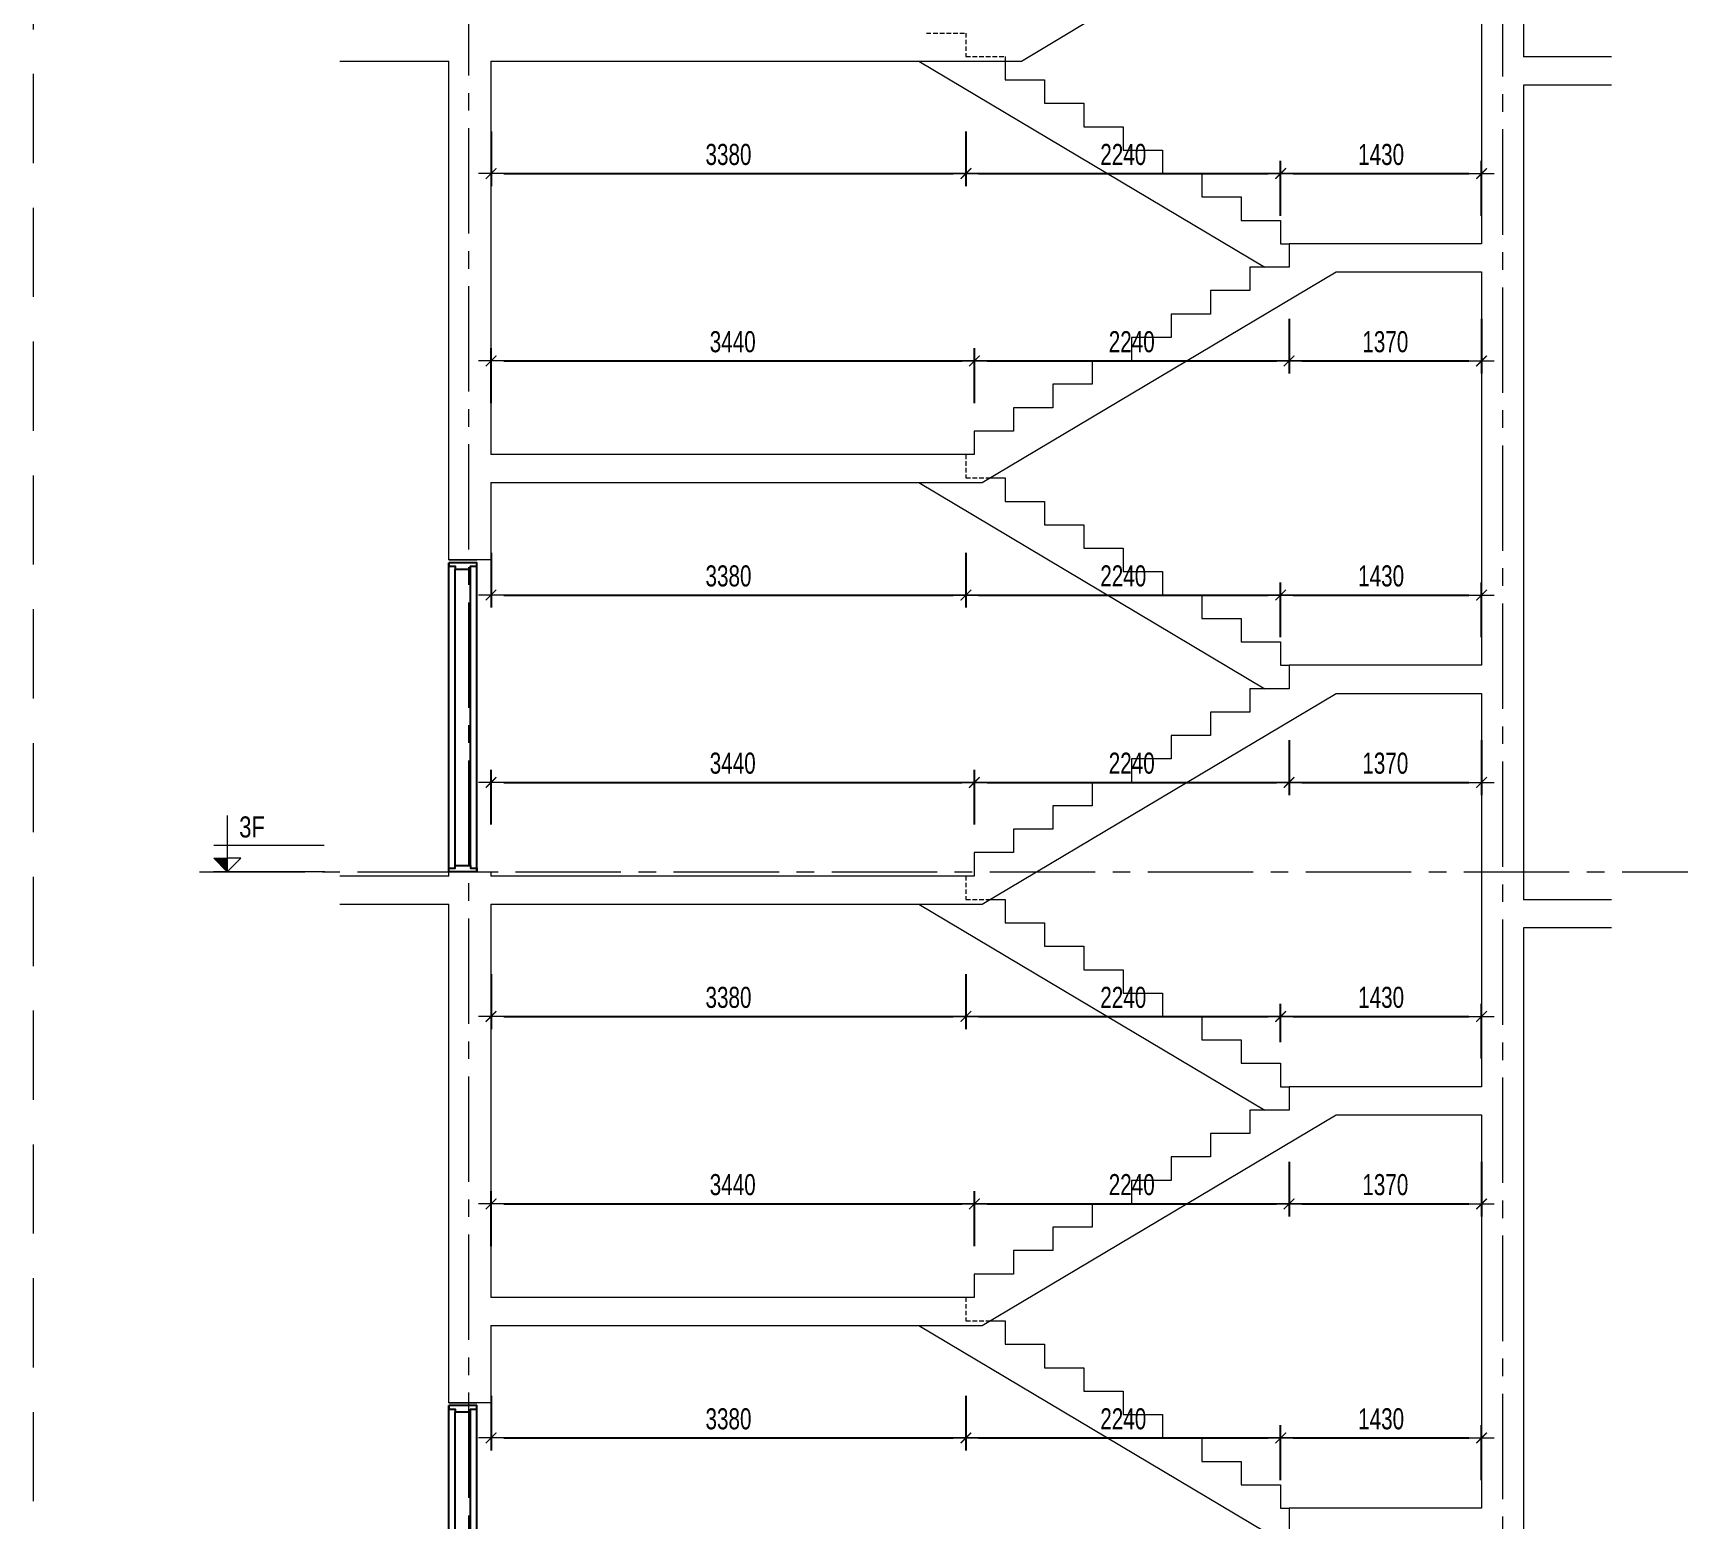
# Model space of a CAD drawing. Header units: millimetres. Extents: x -179076 to 254975, y -18667 to 296191.
# Drawn here: x 24926 to 36704, y 177139 to 187723 of the extents above; entities that cross this region are included whole.
import ezdxf

# ---------------------------------------------------------------- set-up
doc = ezdxf.new("R2010")
doc.units = ezdxf.units.MM
doc.linetypes.add('CENTER2', pattern=[1.125, 0.75, -0.125, 0.125, -0.125])
doc.linetypes.add('HIDDEN2', pattern=[4.7625, 3.175, -1.5875])
doc.layers.get('Defpoints').update_dxf_attribs({"color": 151, "lineweight": 9})
doc.layers.add('A-DOOR', color=4, linetype='Continuous')
doc.layers.add('DOOR', color=4, linetype='Continuous')
for name, color, linetype, lineweight in [('NDC_S_ANNO', 7, 'Continuous', 20), ('NDC_S_AXIS', 5, 'CENTER2', 13), ('NDC_S_CONTINUOUS', 3, 'Continuous', 20), ('NDC_S_DIM', 1, 'Continuous', 15), ('NDC_S_HIDDEN', 8, 'HIDDEN2', 13), ('NDC_S_SLAB', 2, 'Continuous', 20), ('NDC_S_TEXT SYMBOL', 7, 'Continuous', 20), ('NDC_S_VN TEXT', 7, 'Continuous', 20)]:
    doc.layers.add(name, color=color, linetype=linetype, lineweight=lineweight)
doc.styles.add('NDC_ANNO', font='', dxfattribs={"width": 0.8})
doc.styles.add('NDC_DIM', font='', dxfattribs={"width": 0.75})
doc.styles.get('NDC_ANNO').set_extended_font_data('Dotum')
doc.styles.get('NDC_DIM').set_extended_font_data('Dotum')
doc.dimstyles.new('NDC_dim_60', dxfattribs={"dimscale": 60, "dimtxt": 2.5, "dimasz": 1.5, "dimexe": 1.5, "dimexo": 2.5, "dimgap": 1, "dimtad": 1, "dimdec": 0, "dimzin": 0, "dimdsep": 46, "dimtxsty": 'NDC_DIM', "dimblk": 'DIMMARK', "dimcen": 0.09, "dimdle": 1.2, "dimclrd": 1, "dimclre": 1, "dimclrt": 3, "dimadec": 0, "dimazin": 0, "dimtfac": 1, "dimtdec": 0, "dimtix": 1, "dimtofl": 0, "dimtmove": 0, "dimatfit": 3, "dimfxl": 5, "dimfxlon": 1, "dimtolj": 1, "dimtzin": 0, "dimarcsym": 0})

# ---------------------------------------------------------------- blocks, each defined once
blk = doc.blocks.new('X-SECTION-2$0$X-SEC-DOO2')
at = {"layer": 'A-DOOR'}
for p, q in [((41976, 101972), (41976, 104172)), ((42021, 102017), (42021, 104127)), ((42131, 102017), (42131, 104127)), ((42176, 101972), (42176, 104172))]:
    blk.add_line(p, q, dxfattribs=at)
for points in [[(41976, 104172), (41976, 104147), (42021, 104147), (42021, 104127), (42131, 104127), (42131, 104147), (42176, 104147), (42176, 104172)], [(41976, 101972), (41976, 101997), (42021, 101997), (42021, 102017), (42131, 102017), (42131, 101997), (42176, 101997), (42176, 101972)]]:
    blk.add_lwpolyline(points, close=True, dxfattribs=at)
at = {"layer": 'Defpoints'}
blk.add_line((41976, 104192), (42176, 104192), dxfattribs=at)
blk = doc.blocks.new('kata_block_CT')
at = {"layer": 'NDC_S_ANNO'}
blk.add_hatch(color=3, dxfattribs=at).paths.add_polyline_path([(0, 1.6), (-1.61, 1.6), (0, 0)])
at = {"layer": 'NDC_S_ANNO', "ltscale": 50}
h = blk.add_hatch(dxfattribs=at)
h.set_pattern_fill('ANSI31', color=256, scale=1.406, style=0)
h.paths.add_polyline_path([(0, 1.6), (0, 0), (1.61, 1.6)])
for p, q in [((-1.59, 3.14), (11.47, 3.14)), ((11.56, 0), (-1.64, 0))]:
    blk.add_line(p, q, dxfattribs=at)
for points in [[(0, 6.69), (0, 0)], [(0, 0), (-1.61, 1.6), (0, 1.6)], [(0, 0), (1.61, 1.6), (0, 1.6)]]:
    blk.add_lwpolyline(points, dxfattribs=at)
at = {"layer": 'NDC_S_ANNO', "color": 8, "ltscale": 50}
blk.add_lwpolyline([(0, 0), (-1.61, 1.6), (0, 1.6)], dxfattribs=at)
at = {"layer": 'NDC_S_TEXT SYMBOL', "color": 3, "style": 'NDC_ANNO', "width": 0.8}
blk.add_attdef('CT', (1.41, 4.07), '', height=2.5, dxfattribs=at)
blk = doc.blocks.new('DIMMARK')
at = {"layer": 'NDC_S_DIM', "color": 1}
blk.add_line((-1.5, 0), (1, 0), dxfattribs=at)
at = {"layer": 'NDC_S_DIM', "color": 2, "const_width": 0.1}
blk.add_lwpolyline([(-0.42, -0.42), (0.42, 0.42)], dxfattribs=at)
blk = doc.blocks.new('*D2239')
at = {"layer": 'Defpoints', "color": 0, "transparency": 16777216}
for p in [(28185, 178723), (31565, 178723), (31565, 177723)]:
    blk.add_point(p, dxfattribs=at)
at = {"layer": 'NDC_S_DIM', "color": 1, "lineweight": -2, "transparency": 16777216}
for p, q in [((28185, 178023), (28185, 177633)), ((31565, 178023), (31565, 177633)), ((28275, 177723), (31475, 177723))]:
    blk.add_line(p, q, dxfattribs=at)
at = {"layer": 'NDC_S_DIM', "color": 1, "lineweight": -2, "transparency": 16777216, "xscale": 90, "yscale": 90, "zscale": 90, "rotation": 180}
blk.add_blockref('DIMMARK', (28185, 177723), dxfattribs=at)
at = {"layer": 'NDC_S_DIM', "color": 1, "lineweight": -2, "transparency": 16777216, "xscale": 90, "yscale": 90, "zscale": 90}
blk.add_blockref('DIMMARK', (31565, 177723), dxfattribs=at)
at = {"layer": 'NDC_S_DIM', "color": 3, "transparency": 16777216, "insert": (29875, 177858), "char_height": 150, "attachment_point": 5, "style": 'NDC_DIM'}
blk.add_mtext('\\A1;3380', dxfattribs=at)
blk = doc.blocks.new('*D2240')
at = {"layer": 'Defpoints', "color": 0, "transparency": 16777216}
for p in [(31565, 178723), (33805, 177723), (33805, 177223)]:
    blk.add_point(p, dxfattribs=at)
at = {"layer": 'NDC_S_DIM', "color": 1, "lineweight": -2, "transparency": 16777216}
for p, q in [((31565, 178023), (31565, 177633)), ((33805, 177423), (33805, 177813)), ((31655, 177723), (33715, 177723))]:
    blk.add_line(p, q, dxfattribs=at)
at = {"layer": 'NDC_S_DIM', "color": 1, "lineweight": -2, "transparency": 16777216, "xscale": 90, "yscale": 90, "zscale": 90, "rotation": 180}
blk.add_blockref('DIMMARK', (31565, 177723), dxfattribs=at)
at = {"layer": 'NDC_S_DIM', "color": 1, "lineweight": -2, "transparency": 16777216, "xscale": 90, "yscale": 90, "zscale": 90}
blk.add_blockref('DIMMARK', (33805, 177723), dxfattribs=at)
at = {"layer": 'NDC_S_DIM', "color": 3, "transparency": 16777216, "insert": (32685, 177858), "char_height": 150, "attachment_point": 5, "style": 'NDC_DIM'}
blk.add_mtext('\\A1;2240', dxfattribs=at)
blk = doc.blocks.new('*D2241')
at = {"layer": 'Defpoints', "color": 0, "transparency": 16777216}
for p in [(35235, 177723), (33805, 177223), (35235, 177223)]:
    blk.add_point(p, dxfattribs=at)
at = {"layer": 'NDC_S_DIM', "color": 1, "lineweight": -2, "transparency": 16777216}
for p, q in [((33805, 177423), (33805, 177813)), ((35235, 177423), (35235, 177813)), ((33895, 177723), (35145, 177723))]:
    blk.add_line(p, q, dxfattribs=at)
at = {"layer": 'NDC_S_DIM', "color": 1, "lineweight": -2, "transparency": 16777216, "xscale": 90, "yscale": 90, "zscale": 90, "rotation": 180}
blk.add_blockref('DIMMARK', (33805, 177723), dxfattribs=at)
at = {"layer": 'NDC_S_DIM', "color": 1, "lineweight": -2, "transparency": 16777216, "xscale": 90, "yscale": 90, "zscale": 90}
blk.add_blockref('DIMMARK', (35235, 177723), dxfattribs=at)
at = {"layer": 'NDC_S_DIM', "color": 3, "transparency": 16777216, "insert": (34520, 177858), "char_height": 150, "attachment_point": 5, "style": 'NDC_DIM'}
blk.add_mtext('\\A1;1430', dxfattribs=at)
blk = doc.blocks.new('*D2190')
at = {"layer": 'Defpoints', "color": 0, "transparency": 16777216}
for p in [(31625, 179389), (28185, 178723), (31625, 178723)]:
    blk.add_point(p, dxfattribs=at)
at = {"layer": 'NDC_S_DIM', "color": 1, "lineweight": -2, "transparency": 16777216}
for p, q in [((28185, 179089), (28185, 179479)), ((28275, 179389), (31535, 179389)), ((31625, 179089), (31625, 179479))]:
    blk.add_line(p, q, dxfattribs=at)
at = {"layer": 'NDC_S_DIM', "color": 1, "lineweight": -2, "transparency": 16777216, "xscale": 90, "yscale": 90, "zscale": 90, "rotation": 180}
blk.add_blockref('DIMMARK', (28185, 179389), dxfattribs=at)
at = {"layer": 'NDC_S_DIM', "color": 1, "lineweight": -2, "transparency": 16777216, "xscale": 90, "yscale": 90, "zscale": 90}
blk.add_blockref('DIMMARK', (31625, 179389), dxfattribs=at)
at = {"layer": 'NDC_S_DIM', "color": 3, "transparency": 16777216, "insert": (29905, 179525), "char_height": 150, "attachment_point": 5, "style": 'NDC_DIM'}
blk.add_mtext('\\A1;3440', dxfattribs=at)
blk = doc.blocks.new('*D2191')
at = {"layer": 'Defpoints', "color": 0, "transparency": 16777216}
for p in [(33865, 180056), (33865, 179389), (31625, 178723)]:
    blk.add_point(p, dxfattribs=at)
at = {"layer": 'NDC_S_DIM', "color": 1, "lineweight": -2, "transparency": 16777216}
for p, q in [((33865, 179689), (33865, 179299)), ((31625, 179089), (31625, 179479)), ((31715, 179389), (33775, 179389))]:
    blk.add_line(p, q, dxfattribs=at)
at = {"layer": 'NDC_S_DIM', "color": 1, "lineweight": -2, "transparency": 16777216, "xscale": 90, "yscale": 90, "zscale": 90, "rotation": 180}
blk.add_blockref('DIMMARK', (31625, 179389), dxfattribs=at)
at = {"layer": 'NDC_S_DIM', "color": 1, "lineweight": -2, "transparency": 16777216, "xscale": 90, "yscale": 90, "zscale": 90}
blk.add_blockref('DIMMARK', (33865, 179389), dxfattribs=at)
at = {"layer": 'NDC_S_DIM', "color": 3, "transparency": 16777216, "insert": (32745, 179525), "char_height": 150, "attachment_point": 5, "style": 'NDC_DIM'}
blk.add_mtext('\\A1;2240', dxfattribs=at)
blk = doc.blocks.new('*D2192')
at = {"layer": 'Defpoints', "color": 0, "transparency": 16777216}
for p in [(33865, 180056), (35235, 180023), (35235, 179389)]:
    blk.add_point(p, dxfattribs=at)
at = {"layer": 'NDC_S_DIM', "color": 1, "lineweight": -2, "transparency": 16777216}
for p, q in [((33865, 179689), (33865, 179299)), ((35235, 179689), (35235, 179299)), ((33955, 179389), (35145, 179389))]:
    blk.add_line(p, q, dxfattribs=at)
at = {"layer": 'NDC_S_DIM', "color": 1, "lineweight": -2, "transparency": 16777216, "xscale": 90, "yscale": 90, "zscale": 90, "rotation": 180}
blk.add_blockref('DIMMARK', (33865, 179389), dxfattribs=at)
at = {"layer": 'NDC_S_DIM', "color": 1, "lineweight": -2, "transparency": 16777216, "xscale": 90, "yscale": 90, "zscale": 90}
blk.add_blockref('DIMMARK', (35235, 179389), dxfattribs=at)
at = {"layer": 'NDC_S_DIM', "color": 3, "transparency": 16777216, "insert": (34550, 179525), "char_height": 150, "attachment_point": 5, "style": 'NDC_DIM'}
blk.add_mtext('\\A1;1370', dxfattribs=at)
blk = doc.blocks.new('*D2193')
at = {"layer": 'Defpoints', "color": 0, "transparency": 16777216}
for p in [(31565, 181723), (28185, 181523), (31565, 180723)]:
    blk.add_point(p, dxfattribs=at)
at = {"layer": 'NDC_S_DIM', "color": 1, "lineweight": -2, "transparency": 16777216}
for p, q in [((28185, 181023), (28185, 180633)), ((31565, 181023), (31565, 180633)), ((28275, 180723), (31475, 180723))]:
    blk.add_line(p, q, dxfattribs=at)
at = {"layer": 'NDC_S_DIM', "color": 1, "lineweight": -2, "transparency": 16777216, "xscale": 90, "yscale": 90, "zscale": 90, "rotation": 180}
blk.add_blockref('DIMMARK', (28185, 180723), dxfattribs=at)
at = {"layer": 'NDC_S_DIM', "color": 1, "lineweight": -2, "transparency": 16777216, "xscale": 90, "yscale": 90, "zscale": 90}
blk.add_blockref('DIMMARK', (31565, 180723), dxfattribs=at)
at = {"layer": 'NDC_S_DIM', "color": 3, "transparency": 16777216, "insert": (29875, 180858), "char_height": 150, "attachment_point": 5, "style": 'NDC_DIM'}
blk.add_mtext('\\A1;3380', dxfattribs=at)
blk = doc.blocks.new('*D2194')
at = {"layer": 'Defpoints', "color": 0, "transparency": 16777216}
for p in [(31565, 181723), (33805, 180723), (33805, 180389)]:
    blk.add_point(p, dxfattribs=at)
at = {"layer": 'NDC_S_DIM', "color": 1, "lineweight": -2, "transparency": 16777216}
for p, q in [((31565, 181023), (31565, 180633)), ((33805, 180539), (33805, 180813)), ((31655, 180723), (33715, 180723))]:
    blk.add_line(p, q, dxfattribs=at)
at = {"layer": 'NDC_S_DIM', "color": 1, "lineweight": -2, "transparency": 16777216, "xscale": 90, "yscale": 90, "zscale": 90, "rotation": 180}
blk.add_blockref('DIMMARK', (31565, 180723), dxfattribs=at)
at = {"layer": 'NDC_S_DIM', "color": 1, "lineweight": -2, "transparency": 16777216, "xscale": 90, "yscale": 90, "zscale": 90}
blk.add_blockref('DIMMARK', (33805, 180723), dxfattribs=at)
at = {"layer": 'NDC_S_DIM', "color": 3, "transparency": 16777216, "insert": (32685, 180858), "char_height": 150, "attachment_point": 5, "style": 'NDC_DIM'}
blk.add_mtext('\\A1;2240', dxfattribs=at)
blk = doc.blocks.new('*D2195')
at = {"layer": 'Defpoints', "color": 0, "transparency": 16777216}
for p in [(35235, 180723), (33805, 180389), (35235, 180223)]:
    blk.add_point(p, dxfattribs=at)
at = {"layer": 'NDC_S_DIM', "color": 1, "lineweight": -2, "transparency": 16777216}
for p, q in [((33805, 180539), (33805, 180813)), ((35235, 180423), (35235, 180813)), ((33895, 180723), (35145, 180723))]:
    blk.add_line(p, q, dxfattribs=at)
at = {"layer": 'NDC_S_DIM', "color": 1, "lineweight": -2, "transparency": 16777216, "xscale": 90, "yscale": 90, "zscale": 90, "rotation": 180}
blk.add_blockref('DIMMARK', (33805, 180723), dxfattribs=at)
at = {"layer": 'NDC_S_DIM', "color": 1, "lineweight": -2, "transparency": 16777216, "xscale": 90, "yscale": 90, "zscale": 90}
blk.add_blockref('DIMMARK', (35235, 180723), dxfattribs=at)
at = {"layer": 'NDC_S_DIM', "color": 3, "transparency": 16777216, "insert": (34520, 180858), "char_height": 150, "attachment_point": 5, "style": 'NDC_DIM'}
blk.add_mtext('\\A1;1430', dxfattribs=at)
blk = doc.blocks.new('*D2196')
at = {"layer": 'Defpoints', "color": 0, "transparency": 16777216}
for p in [(31625, 182389), (28185, 181723), (31625, 181723)]:
    blk.add_point(p, dxfattribs=at)
at = {"layer": 'NDC_S_DIM', "color": 1, "lineweight": -2, "transparency": 16777216}
for p, q in [((28185, 182089), (28185, 182479)), ((31625, 182089), (31625, 182479)), ((28275, 182389), (31535, 182389))]:
    blk.add_line(p, q, dxfattribs=at)
at = {"layer": 'NDC_S_DIM', "color": 1, "lineweight": -2, "transparency": 16777216, "xscale": 90, "yscale": 90, "zscale": 90, "rotation": 180}
blk.add_blockref('DIMMARK', (28185, 182389), dxfattribs=at)
at = {"layer": 'NDC_S_DIM', "color": 1, "lineweight": -2, "transparency": 16777216, "xscale": 90, "yscale": 90, "zscale": 90}
blk.add_blockref('DIMMARK', (31625, 182389), dxfattribs=at)
at = {"layer": 'NDC_S_DIM', "color": 3, "transparency": 16777216, "insert": (29905, 182525), "char_height": 150, "attachment_point": 5, "style": 'NDC_DIM'}
blk.add_mtext('\\A1;3440', dxfattribs=at)
blk = doc.blocks.new('*D2197')
at = {"layer": 'Defpoints', "color": 0, "transparency": 16777216}
for p in [(33865, 183056), (33865, 182389), (31625, 181723)]:
    blk.add_point(p, dxfattribs=at)
at = {"layer": 'NDC_S_DIM', "color": 1, "lineweight": -2, "transparency": 16777216}
for p, q in [((33865, 182689), (33865, 182299)), ((31625, 182089), (31625, 182479)), ((31715, 182389), (33775, 182389))]:
    blk.add_line(p, q, dxfattribs=at)
at = {"layer": 'NDC_S_DIM', "color": 1, "lineweight": -2, "transparency": 16777216, "xscale": 90, "yscale": 90, "zscale": 90, "rotation": 180}
blk.add_blockref('DIMMARK', (31625, 182389), dxfattribs=at)
at = {"layer": 'NDC_S_DIM', "color": 1, "lineweight": -2, "transparency": 16777216, "xscale": 90, "yscale": 90, "zscale": 90}
blk.add_blockref('DIMMARK', (33865, 182389), dxfattribs=at)
at = {"layer": 'NDC_S_DIM', "color": 3, "transparency": 16777216, "insert": (32745, 182525), "char_height": 150, "attachment_point": 5, "style": 'NDC_DIM'}
blk.add_mtext('\\A1;2240', dxfattribs=at)
blk = doc.blocks.new('*D2198')
at = {"layer": 'Defpoints', "color": 0, "transparency": 16777216}
for p in [(33865, 183056), (35235, 183023), (35235, 182389)]:
    blk.add_point(p, dxfattribs=at)
at = {"layer": 'NDC_S_DIM', "color": 1, "lineweight": -2, "transparency": 16777216}
for p, q in [((33865, 182689), (33865, 182299)), ((35235, 182689), (35235, 182299)), ((33955, 182389), (35145, 182389))]:
    blk.add_line(p, q, dxfattribs=at)
at = {"layer": 'NDC_S_DIM', "color": 1, "lineweight": -2, "transparency": 16777216, "xscale": 90, "yscale": 90, "zscale": 90, "rotation": 180}
blk.add_blockref('DIMMARK', (33865, 182389), dxfattribs=at)
at = {"layer": 'NDC_S_DIM', "color": 1, "lineweight": -2, "transparency": 16777216, "xscale": 90, "yscale": 90, "zscale": 90}
blk.add_blockref('DIMMARK', (35235, 182389), dxfattribs=at)
at = {"layer": 'NDC_S_DIM', "color": 3, "transparency": 16777216, "insert": (34550, 182525), "char_height": 150, "attachment_point": 5, "style": 'NDC_DIM'}
blk.add_mtext('\\A1;1370', dxfattribs=at)
blk = doc.blocks.new('*D2199')
at = {"layer": 'Defpoints', "color": 0, "transparency": 16777216}
for p in [(28185, 184523), (31565, 184556), (31565, 183723)]:
    blk.add_point(p, dxfattribs=at)
at = {"layer": 'NDC_S_DIM', "color": 1, "lineweight": -2, "transparency": 16777216}
for p, q in [((28185, 184023), (28185, 183633)), ((31565, 184023), (31565, 183633)), ((28275, 183723), (31475, 183723))]:
    blk.add_line(p, q, dxfattribs=at)
at = {"layer": 'NDC_S_DIM', "color": 1, "lineweight": -2, "transparency": 16777216, "xscale": 90, "yscale": 90, "zscale": 90, "rotation": 180}
blk.add_blockref('DIMMARK', (28185, 183723), dxfattribs=at)
at = {"layer": 'NDC_S_DIM', "color": 1, "lineweight": -2, "transparency": 16777216, "xscale": 90, "yscale": 90, "zscale": 90}
blk.add_blockref('DIMMARK', (31565, 183723), dxfattribs=at)
at = {"layer": 'NDC_S_DIM', "color": 3, "transparency": 16777216, "insert": (29875, 183858), "char_height": 150, "attachment_point": 5, "style": 'NDC_DIM'}
blk.add_mtext('\\A1;3380', dxfattribs=at)
blk = doc.blocks.new('*D2200')
at = {"layer": 'Defpoints', "color": 0, "transparency": 16777216}
for p in [(31565, 184556), (33805, 183723), (33805, 183223)]:
    blk.add_point(p, dxfattribs=at)
at = {"layer": 'NDC_S_DIM', "color": 1, "lineweight": -2, "transparency": 16777216}
for p, q in [((31565, 184023), (31565, 183633)), ((33805, 183423), (33805, 183813)), ((31655, 183723), (33715, 183723))]:
    blk.add_line(p, q, dxfattribs=at)
at = {"layer": 'NDC_S_DIM', "color": 1, "lineweight": -2, "transparency": 16777216, "xscale": 90, "yscale": 90, "zscale": 90, "rotation": 180}
blk.add_blockref('DIMMARK', (31565, 183723), dxfattribs=at)
at = {"layer": 'NDC_S_DIM', "color": 1, "lineweight": -2, "transparency": 16777216, "xscale": 90, "yscale": 90, "zscale": 90}
blk.add_blockref('DIMMARK', (33805, 183723), dxfattribs=at)
at = {"layer": 'NDC_S_DIM', "color": 3, "transparency": 16777216, "insert": (32685, 183858), "char_height": 150, "attachment_point": 5, "style": 'NDC_DIM'}
blk.add_mtext('\\A1;2240', dxfattribs=at)
blk = doc.blocks.new('*D2212')
at = {"layer": 'Defpoints', "color": 0, "transparency": 16777216}
for p in [(35235, 183723), (33805, 183223), (35235, 183223)]:
    blk.add_point(p, dxfattribs=at)
at = {"layer": 'NDC_S_DIM', "color": 1, "lineweight": -2, "transparency": 16777216}
for p, q in [((33805, 183423), (33805, 183813)), ((35235, 183423), (35235, 183813)), ((33895, 183723), (35145, 183723))]:
    blk.add_line(p, q, dxfattribs=at)
at = {"layer": 'NDC_S_DIM', "color": 1, "lineweight": -2, "transparency": 16777216, "xscale": 90, "yscale": 90, "zscale": 90, "rotation": 180}
blk.add_blockref('DIMMARK', (33805, 183723), dxfattribs=at)
at = {"layer": 'NDC_S_DIM', "color": 1, "lineweight": -2, "transparency": 16777216, "xscale": 90, "yscale": 90, "zscale": 90}
blk.add_blockref('DIMMARK', (35235, 183723), dxfattribs=at)
at = {"layer": 'NDC_S_DIM', "color": 3, "transparency": 16777216, "insert": (34520, 183858), "char_height": 150, "attachment_point": 5, "style": 'NDC_DIM'}
blk.add_mtext('\\A1;1430', dxfattribs=at)
blk = doc.blocks.new('*D2213')
at = {"layer": 'Defpoints', "color": 0, "transparency": 16777216}
for p in [(31625, 185389), (28185, 184723), (31625, 184723)]:
    blk.add_point(p, dxfattribs=at)
at = {"layer": 'NDC_S_DIM', "color": 1, "lineweight": -2, "transparency": 16777216}
for p, q in [((28185, 185089), (28185, 185479)), ((28275, 185389), (31535, 185389)), ((31625, 185089), (31625, 185479))]:
    blk.add_line(p, q, dxfattribs=at)
at = {"layer": 'NDC_S_DIM', "color": 1, "lineweight": -2, "transparency": 16777216, "xscale": 90, "yscale": 90, "zscale": 90, "rotation": 180}
blk.add_blockref('DIMMARK', (28185, 185389), dxfattribs=at)
at = {"layer": 'NDC_S_DIM', "color": 1, "lineweight": -2, "transparency": 16777216, "xscale": 90, "yscale": 90, "zscale": 90}
blk.add_blockref('DIMMARK', (31625, 185389), dxfattribs=at)
at = {"layer": 'NDC_S_DIM', "color": 3, "transparency": 16777216, "insert": (29905, 185525), "char_height": 150, "attachment_point": 5, "style": 'NDC_DIM'}
blk.add_mtext('\\A1;3440', dxfattribs=at)
blk = doc.blocks.new('*D2214')
at = {"layer": 'Defpoints', "color": 0, "transparency": 16777216}
for p in [(33865, 186056), (33865, 185389), (31625, 184723)]:
    blk.add_point(p, dxfattribs=at)
at = {"layer": 'NDC_S_DIM', "color": 1, "lineweight": -2, "transparency": 16777216}
for p, q in [((33865, 185689), (33865, 185299)), ((31625, 185089), (31625, 185479)), ((31715, 185389), (33775, 185389))]:
    blk.add_line(p, q, dxfattribs=at)
at = {"layer": 'NDC_S_DIM', "color": 1, "lineweight": -2, "transparency": 16777216, "xscale": 90, "yscale": 90, "zscale": 90, "rotation": 180}
blk.add_blockref('DIMMARK', (31625, 185389), dxfattribs=at)
at = {"layer": 'NDC_S_DIM', "color": 1, "lineweight": -2, "transparency": 16777216, "xscale": 90, "yscale": 90, "zscale": 90}
blk.add_blockref('DIMMARK', (33865, 185389), dxfattribs=at)
at = {"layer": 'NDC_S_DIM', "color": 3, "transparency": 16777216, "insert": (32745, 185525), "char_height": 150, "attachment_point": 5, "style": 'NDC_DIM'}
blk.add_mtext('\\A1;2240', dxfattribs=at)
blk = doc.blocks.new('*D2215')
at = {"layer": 'Defpoints', "color": 0, "transparency": 16777216}
for p in [(33865, 186056), (35235, 186023), (35235, 185389)]:
    blk.add_point(p, dxfattribs=at)
at = {"layer": 'NDC_S_DIM', "color": 1, "lineweight": -2, "transparency": 16777216}
for p, q in [((33865, 185689), (33865, 185299)), ((35235, 185689), (35235, 185299)), ((33955, 185389), (35145, 185389))]:
    blk.add_line(p, q, dxfattribs=at)
at = {"layer": 'NDC_S_DIM', "color": 1, "lineweight": -2, "transparency": 16777216, "xscale": 90, "yscale": 90, "zscale": 90, "rotation": 180}
blk.add_blockref('DIMMARK', (33865, 185389), dxfattribs=at)
at = {"layer": 'NDC_S_DIM', "color": 1, "lineweight": -2, "transparency": 16777216, "xscale": 90, "yscale": 90, "zscale": 90}
blk.add_blockref('DIMMARK', (35235, 185389), dxfattribs=at)
at = {"layer": 'NDC_S_DIM', "color": 3, "transparency": 16777216, "insert": (34550, 185525), "char_height": 150, "attachment_point": 5, "style": 'NDC_DIM'}
blk.add_mtext('\\A1;1370', dxfattribs=at)
blk = doc.blocks.new('*D2216')
at = {"layer": 'Defpoints', "color": 0, "transparency": 16777216}
for p in [(28185, 187523), (31565, 187556), (31565, 186723)]:
    blk.add_point(p, dxfattribs=at)
at = {"layer": 'NDC_S_DIM', "color": 1, "lineweight": -2, "transparency": 16777216}
for p, q in [((28185, 187023), (28185, 186633)), ((31565, 187023), (31565, 186633)), ((28275, 186723), (31475, 186723))]:
    blk.add_line(p, q, dxfattribs=at)
at = {"layer": 'NDC_S_DIM', "color": 1, "lineweight": -2, "transparency": 16777216, "xscale": 90, "yscale": 90, "zscale": 90, "rotation": 180}
blk.add_blockref('DIMMARK', (28185, 186723), dxfattribs=at)
at = {"layer": 'NDC_S_DIM', "color": 1, "lineweight": -2, "transparency": 16777216, "xscale": 90, "yscale": 90, "zscale": 90}
blk.add_blockref('DIMMARK', (31565, 186723), dxfattribs=at)
at = {"layer": 'NDC_S_DIM', "color": 3, "transparency": 16777216, "insert": (29875, 186858), "char_height": 150, "attachment_point": 5, "style": 'NDC_DIM'}
blk.add_mtext('\\A1;3380', dxfattribs=at)
blk = doc.blocks.new('*D2217')
at = {"layer": 'Defpoints', "color": 0, "transparency": 16777216}
for p in [(31565, 187556), (33805, 186723), (33805, 186223)]:
    blk.add_point(p, dxfattribs=at)
at = {"layer": 'NDC_S_DIM', "color": 1, "lineweight": -2, "transparency": 16777216}
for p, q in [((31565, 187023), (31565, 186633)), ((33805, 186423), (33805, 186813)), ((31655, 186723), (33715, 186723))]:
    blk.add_line(p, q, dxfattribs=at)
at = {"layer": 'NDC_S_DIM', "color": 1, "lineweight": -2, "transparency": 16777216, "xscale": 90, "yscale": 90, "zscale": 90, "rotation": 180}
blk.add_blockref('DIMMARK', (31565, 186723), dxfattribs=at)
at = {"layer": 'NDC_S_DIM', "color": 1, "lineweight": -2, "transparency": 16777216, "xscale": 90, "yscale": 90, "zscale": 90}
blk.add_blockref('DIMMARK', (33805, 186723), dxfattribs=at)
at = {"layer": 'NDC_S_DIM', "color": 3, "transparency": 16777216, "insert": (32685, 186858), "char_height": 150, "attachment_point": 5, "style": 'NDC_DIM'}
blk.add_mtext('\\A1;2240', dxfattribs=at)
blk = doc.blocks.new('*D2218')
at = {"layer": 'Defpoints', "color": 0, "transparency": 16777216}
for p in [(35235, 186723), (33805, 186223), (35235, 186223)]:
    blk.add_point(p, dxfattribs=at)
at = {"layer": 'NDC_S_DIM', "color": 1, "lineweight": -2, "transparency": 16777216}
for p, q in [((33805, 186423), (33805, 186813)), ((35235, 186423), (35235, 186813)), ((33895, 186723), (35145, 186723))]:
    blk.add_line(p, q, dxfattribs=at)
at = {"layer": 'NDC_S_DIM', "color": 1, "lineweight": -2, "transparency": 16777216, "xscale": 90, "yscale": 90, "zscale": 90, "rotation": 180}
blk.add_blockref('DIMMARK', (33805, 186723), dxfattribs=at)
at = {"layer": 'NDC_S_DIM', "color": 1, "lineweight": -2, "transparency": 16777216, "xscale": 90, "yscale": 90, "zscale": 90}
blk.add_blockref('DIMMARK', (35235, 186723), dxfattribs=at)
at = {"layer": 'NDC_S_DIM', "color": 3, "transparency": 16777216, "insert": (34520, 186858), "char_height": 150, "attachment_point": 5, "style": 'NDC_DIM'}
blk.add_mtext('\\A1;1430', dxfattribs=at)

msp = doc.modelspace()

# ---------------------------------------------------------------- linework, layer by layer
at = {"layer": 'NDC_S_AXIS', "ltscale": 1000}
for p, q in [((28024.7, 194920.8), (28024.7, 163445)), ((35384.6, 194912.9), (35384.6, 163445))]:
    msp.add_line(p, q, dxfattribs=at)
msp.add_lwpolyline([(26109.6, 181752.8), (36703.6, 181752.8)], dxfattribs=at)
at = {"layer": 'NDC_S_CONTINUOUS'}
for p, q in [((31229.6, 187522.8), (33693.6, 186056.1)), ((31229.6, 184522.8), (33693.6, 183056.1)), ((31229.6, 181522.8), (33693.6, 180056.1)), ((31229.6, 178522.8), (33693.6, 177056.1))]:
    msp.add_line(p, q, dxfattribs=at)
for points in [[(31844.6, 187522.8), (31844.6, 187389.4), (32124.6, 187389.4), (32124.6, 187222.8), (32404.6, 187222.8), (32404.6, 187056.1), (32684.6, 187056.1), (32684.6, 186889.4), (32964.6, 186889.4), (32964.6, 186722.8), (33244.6, 186722.8), (33244.6, 186556.1), (33524.6, 186556.1), (33524.6, 186389.4), (33804.6, 186389.4), (33804.6, 186222.8), (33864.6, 186222.8)], [(31735.6, 184556.1), (31844.6, 184556.1), (31844.6, 184389.4), (32124.6, 184389.4), (32124.6, 184222.8), (32404.6, 184222.8), (32404.6, 184056.1), (32684.6, 184056.1), (32684.6, 183889.4), (32964.6, 183889.4), (32964.6, 183722.8), (33244.6, 183722.8), (33244.6, 183556.1), (33524.6, 183556.1), (33524.6, 183389.4), (33804.6, 183389.4), (33804.6, 183222.8), (33864.6, 183222.8)], [(31735.6, 181556.1), (31844.6, 181556.1), (31844.6, 181389.4), (32124.6, 181389.4), (32124.6, 181222.8), (32404.6, 181222.8), (32404.6, 181056.1), (32684.6, 181056.1), (32684.6, 180889.4), (32964.6, 180889.4), (32964.6, 180722.8), (33244.6, 180722.8), (33244.6, 180556.1), (33524.6, 180556.1), (33524.6, 180389.4), (33804.6, 180389.4), (33804.6, 180222.8), (33864.6, 180222.8)], [(31735.6, 178556.1), (31844.6, 178556.1), (31844.6, 178389.4), (32124.6, 178389.4), (32124.6, 178222.8), (32404.6, 178222.8), (32404.6, 178056.1), (32684.6, 178056.1), (32684.6, 177889.4), (32964.6, 177889.4), (32964.6, 177722.8), (33244.6, 177722.8), (33244.6, 177556.1), (33524.6, 177556.1), (33524.6, 177389.4), (33804.6, 177389.4), (33804.6, 177222.8), (33864.6, 177222.8)]]:
    msp.add_lwpolyline(points, dxfattribs=at)
at = {"layer": 'NDC_S_HIDDEN', "ltscale": 200}
msp.add_line((24925.6, 195052), (24925.6, 161452), dxfattribs=at)
at = {"layer": 'NDC_S_HIDDEN', "ltscale": 10}
for points in [[(31284.6, 187722.8), (31564.6, 187722.8), (31564.6, 187556.1), (31844.6, 187556.1), (31844.6, 187522.8)], [(31564.6, 184722.8), (31564.6, 184556.1), (31735.6, 184556.1)], [(31564.6, 181722.8), (31564.6, 181556.1), (31735.6, 181556.1)], [(31564.6, 181722.8), (31564.6, 181556.1), (31735.6, 181556.1)], [(31564.6, 178722.8), (31564.6, 178556.1), (31735.6, 178556.1)]]:
    msp.add_lwpolyline(points, dxfattribs=at)
at = {"layer": 'NDC_S_SLAB'}
for p, q in [((35534.6, 192722.8), (35534.6, 187552.8)), ((31960.2, 187522.8), (34200.2, 188872.8)), ((35234.6, 188872.8), (35234.6, 186222.8)), ((28184.6, 187522.8), (31960.2, 187522.8)), ((28184.6, 187522.8), (28184.6, 184722.8)), ((36160.1, 187352.8), (35534.6, 187352.8)), ((35534.6, 187352.8), (35534.6, 181552.8)), ((31679.6, 184522.8), (34199.6, 186022.8)), ((34199.6, 186022.8), (35234.6, 186022.8)), ((35234.6, 186022.8), (35234.6, 183222.8)), ((28184.6, 184522.8), (31679.6, 184522.8)), ((31679.6, 181522.8), (34199.6, 183022.8)), ((34199.6, 183022.8), (35234.6, 183022.8)), ((35234.6, 183022.8), (35234.6, 180222.8)), ((35534.6, 182171.1), (35534.6, 181552.8)), ((27109.6, 181522.8), (27884.6, 181522.8)), ((28184.6, 181522.8), (31679.6, 181522.8)), ((28184.6, 181522.8), (28184.6, 178722.8)), ((36160.1, 181352.8), (35534.6, 181352.8)), ((35534.6, 181352.8), (35534.6, 175752.8)), ((36160.1, 181352.8), (35534.6, 181352.8)), ((31679.6, 178522.8), (34199.6, 180022.8)), ((34199.6, 180022.8), (35234.6, 180022.8)), ((35234.6, 180022.8), (35234.6, 177222.8)), ((28184.6, 178522.8), (31679.6, 178522.8)), ((28184.6, 178522.8), (28184.6, 177972.8))]:
    msp.add_line(p, q, dxfattribs=at)
for points in [[(27109.6, 187522.8), (27884.6, 187522.8)], [(28184.6, 184522.8), (28184.6, 183972.8), (27884.6, 183972.8), (27884.6, 187522.8)], [(36160.1, 187552.8), (35534.6, 187552.8)], [(35234.6, 186222.8), (33864.6, 186222.8), (33864.6, 186056.1), (33584.6, 186056.1), (33584.6, 185889.4), (33304.6, 185889.4), (33304.6, 185722.8), (33024.6, 185722.8), (33024.6, 185556.1), (32744.6, 185556.1), (32744.6, 185389.4), (32464.6, 185389.4), (32464.6, 185222.8), (32184.6, 185222.8), (32184.6, 185056.1), (31904.6, 185056.1), (31904.6, 184889.4), (31624.6, 184889.4), (31624.6, 184722.8), (28184.6, 184722.8)], [(35234.6, 183222.8), (33864.6, 183222.8), (33864.6, 183056.1), (33584.6, 183056.1), (33584.6, 182889.4), (33304.6, 182889.4), (33304.6, 182722.8), (33024.6, 182722.8), (33024.6, 182556.1), (32744.6, 182556.1), (32744.6, 182389.4), (32464.6, 182389.4), (32464.6, 182222.8), (32184.6, 182222.8), (32184.6, 182056.1), (31904.6, 182056.1), (31904.6, 181889.4), (31624.6, 181889.4), (31624.6, 181722.8), (28184.6, 181722.8)], [(27884.6, 181722.8), (27884.6, 181752.8), (28184.6, 181752.8), (28184.6, 181722.8)], [(27884.6, 181722.8), (27109.6, 181722.8)], [(28184.6, 177972.8), (27884.6, 177972.8), (27884.6, 181522.8)], [(36160.1, 181552.8), (35534.6, 181552.8)], [(36160.1, 181552.8), (35534.6, 181552.8)], [(35234.6, 180222.8), (33864.6, 180222.8), (33864.6, 180056.1), (33584.6, 180056.1), (33584.6, 179889.4), (33304.6, 179889.4), (33304.6, 179722.8), (33024.6, 179722.8), (33024.6, 179556.1), (32744.6, 179556.1), (32744.6, 179389.4), (32464.6, 179389.4), (32464.6, 179222.8), (32184.6, 179222.8), (32184.6, 179056.1), (31904.6, 179056.1), (31904.6, 178889.4), (31624.6, 178889.4), (31624.6, 178722.8), (28184.6, 178722.8)], [(35234.6, 177222.8), (33864.6, 177222.8), (33864.6, 177056.1), (33584.6, 177056.1), (33584.6, 176889.4), (33304.6, 176889.4), (33304.6, 176722.8), (33024.6, 176722.8), (33024.6, 176556.1), (32744.6, 176556.1), (32744.6, 176389.4), (32464.6, 176389.4), (32464.6, 176222.8), (32184.6, 176222.8), (32184.6, 176056.1), (31904.6, 176056.1), (31904.6, 175889.4), (31624.6, 175889.4), (31624.6, 175722.8), (28184.6, 175722.8)]]:
    msp.add_lwpolyline(points, dxfattribs=at)

# ---------------------------------------------------------------- block references
at = {"layer": 'DOOR'}
for p in [(-14091, 79780.9), (-14091, 73781)]:
    msp.add_blockref('X-SECTION-2$0$X-SEC-DOO2', p, dxfattribs=at)
at = {"layer": 'NDC_S_VN TEXT', "xscale": 60, "yscale": 60, "zscale": 60}
msp.add_blockref('kata_block_CT', (26308, 181752.8), dxfattribs=at).add_auto_attribs({'CT': '3F'})

# ---------------------------------------------------------------- dimensions: what is measured, and where the dimension line sits
at = {"layer": 'NDC_S_DIM'}
for base, p1, p2, picture, middle in [((31564.6, 186722.8), (28184.6, 187522.8), (31564.6, 187556.1), '*D2216', (29874.6, 186857.9)), ((31624.6, 185389.4), (28184.6, 184722.8), (31624.6, 184722.8), '*D2213', (29904.6, 185524.5)), ((31564.6, 183722.8), (28184.6, 184522.8), (31564.6, 184556.1), '*D2199', (29874.6, 183857.9)), ((31624.6, 182389.4), (28184.6, 181722.8), (31624.6, 181722.8), '*D2196', (29904.6, 182524.5)), ((31564.6, 180722.8), (28184.6, 181522.8), (31564.6, 181722.8), '*D2193', (29874.6, 180857.9)), ((31624.6, 179389.4), (28184.6, 178722.8), (31624.6, 178722.8), '*D2190', (29904.6, 179524.5)), ((31564.6, 177722.8), (28184.6, 178722.8), (31564.6, 178722.8), '*D2239', (29874.6, 177857.9))]:
    dim = msp.add_linear_dim(base=base, p1=p1, p2=p2, dimstyle='NDC_dim_60', dxfattribs=at)
    dim.commit()
    dim.dimension.update_dxf_attribs({"geometry": picture, "text_midpoint": middle})
for base, p1, p2, picture, middle in [((33804.6, 186722.8), (31564.6, 187556.1), (33804.6, 186222.8), '*D2217', (32684.6, 186857.9)), ((35234.6, 186722.8), (33804.6, 186222.8), (35234.6, 186222.8), '*D2218', (34519.6, 186857.9)), ((33864.6, 185389.4), (31624.6, 184722.8), (33864.6, 186056.1), '*D2214', (32744.6, 185524.5)), ((35234.6, 185389.4), (33864.6, 186056.1), (35234.6, 186022.8), '*D2215', (34549.6, 185524.5)), ((33804.6, 183722.8), (31564.6, 184556.1), (33804.6, 183222.8), '*D2200', (32684.6, 183857.9)), ((35234.6, 183722.8), (33804.6, 183222.8), (35234.6, 183222.8), '*D2212', (34519.6, 183857.9)), ((33864.6, 182389.4), (31624.6, 181722.8), (33864.6, 183056.1), '*D2197', (32744.6, 182524.5)), ((35234.6, 182389.4), (33864.6, 183056.1), (35234.6, 183022.8), '*D2198', (34549.6, 182524.5)), ((33804.6, 180722.8), (31564.6, 181722.8), (33804.6, 180389.4), '*D2194', (32684.6, 180857.9)), ((35234.6, 180722.8), (33804.6, 180389.4), (35234.6, 180222.8), '*D2195', (34519.6, 180857.9)), ((33864.6, 179389.4), (31624.6, 178722.8), (33864.6, 180056.1), '*D2191', (32744.6, 179524.5)), ((35234.6, 179389.4), (33864.6, 180056.1), (35234.6, 180022.8), '*D2192', (34549.6, 179524.5)), ((33804.6, 177722.8), (31564.6, 178722.8), (33804.6, 177222.8), '*D2240', (32684.6, 177857.9)), ((35234.6, 177722.8), (33804.6, 177222.8), (35234.6, 177222.8), '*D2241', (34519.6, 177857.9))]:
    dim = msp.add_linear_dim(base=base, p1=p1, p2=p2, dimstyle='NDC_dim_60', override={"dimtmove": 1}, dxfattribs=at)
    dim.commit()
    dim.dimension.update_dxf_attribs({"geometry": picture, "text_midpoint": middle})

doc.saveas('drawing.dxf')
